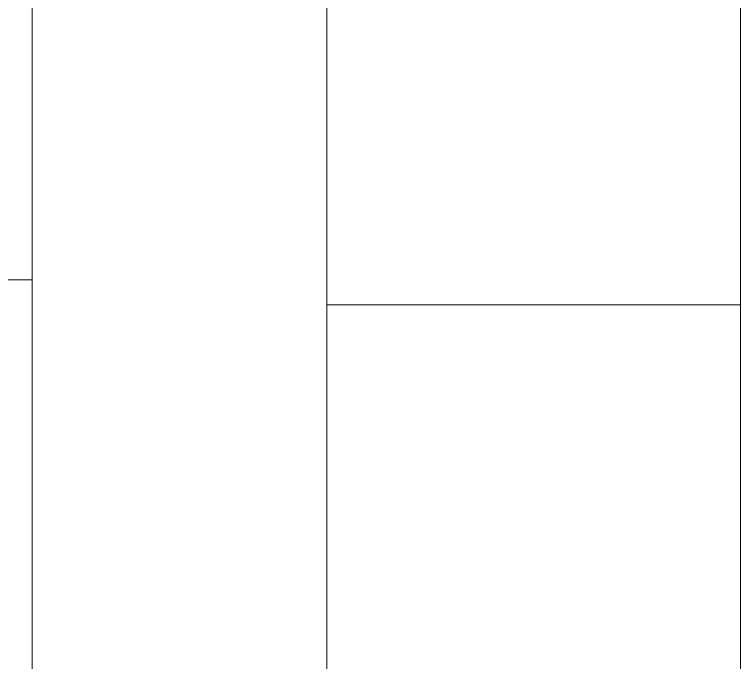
# Model space of a CAD drawing. Header units: millimetres. Extents: x 113490 to 142599, y -20467 to 115.
# Drawn here: x 125787 to 125859.4, y -7543.6 to -7479 of the extents above; entities that cross this region are included whole.
import ezdxf

# ---------------------------------------------------------------- set-up
doc = ezdxf.new("R2010")
doc.units = ezdxf.units.MM
doc.layers.add('DV1_0', color=7, linetype='Continuous')

msp = doc.modelspace()

# ---------------------------------------------------------------- linework, layer by layer
at = {"layer": 'DV1_0', "color": 7, "linetype": 'Continuous', "lineweight": 15}
for p, q in [((125818.131, -7447.97), (125818.131, -7507.97)), ((125859.391, -7507.97), (125859.391, -7447.97)), ((125788.76, -7588.867), (125788.76, -7475.87)), ((125788.76, -7505.47), (125744.26, -7505.47)), ((125818.131, -7507.97), (125818.131, -7642.97)), ((125859.391, -7642.97), (125859.391, -7507.97))]:
    msp.add_line(p, q, dxfattribs=at)
at = {"layer": 'DV1_0', "color": 7, "linetype": 'Continuous', "lineweight": 20}
msp.add_line((125818.131, -7507.97), (125859.391, -7507.97), dxfattribs=at)

doc.saveas('drawing.dxf')
